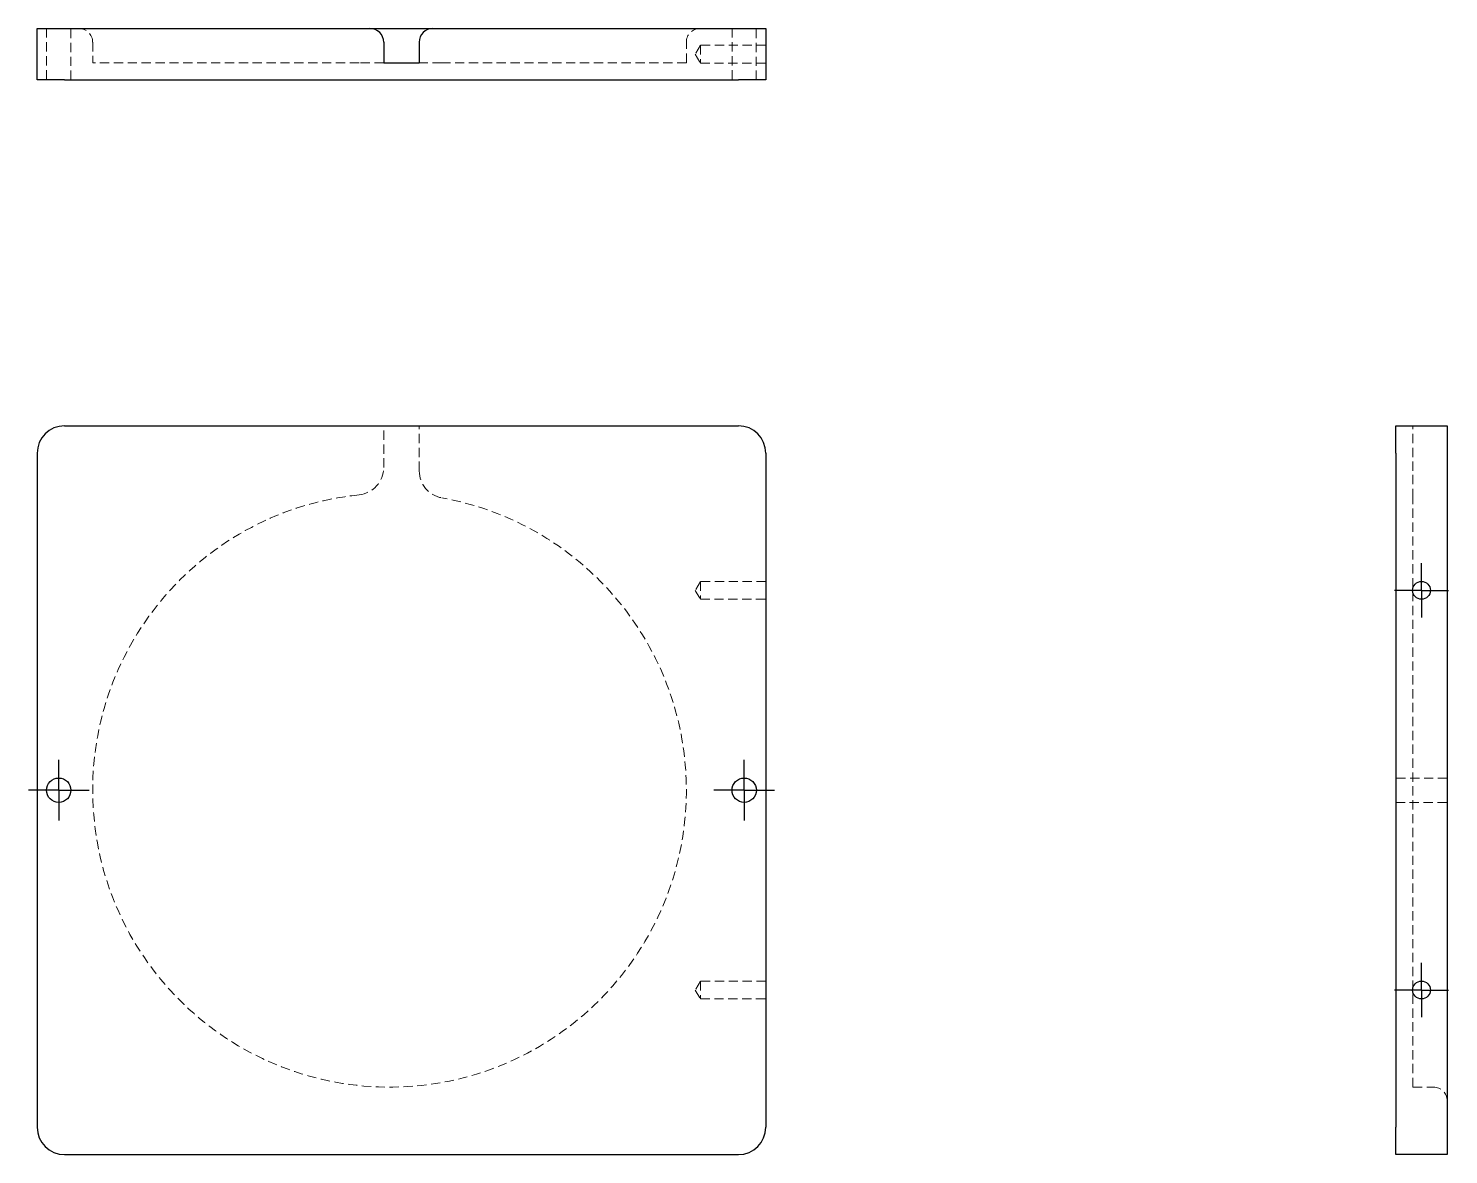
# Model space of a CAD drawing. Header units: millimetres. Extents: x 32 to 227, y 7 to 162.
import ezdxf

# ---------------------------------------------------------------- set-up
doc = ezdxf.new("R2010")
doc.units = ezdxf.units.MM
doc.linetypes.add('HIDDEN', pattern=[1.905, 1.27, -0.635])
doc.layers.add('10', color=7, linetype='Continuous')

# ---------------------------------------------------------------- blocks, each defined once
blk = doc.blocks.new('SW_CENTERMARKSYMBOL_0')
at = {"layer": '10', "color": 0}
for p, q in [((0, 2.5), (0, 4.17)), ((0, 0), (0, 2.5)), ((-2.5, 0), (-4.17, 0)), ((0, 0), (-2.5, 0)), ((0, 0), (0, -2.5)), ((0, 0), (2.5, 0)), ((2.5, 0), (4.17, 0)), ((0, -2.5), (0, -4.17))]:
    blk.add_line(p, q, dxfattribs=at)
blk = doc.blocks.new('SW_CENTERMARKSYMBOL_1')
at = {"layer": '10', "color": 0}
for p, q in [((0, 2.5), (0, 4.17)), ((0, 0), (0, 2.5)), ((-2.5, 0), (-4.17, 0)), ((0, 0), (-2.5, 0)), ((0, 0), (0, -2.5)), ((0, 0), (2.5, 0)), ((2.5, 0), (4.17, 0)), ((0, -2.5), (0, -4.17))]:
    blk.add_line(p, q, dxfattribs=at)
blk = doc.blocks.new('SW_CENTERMARKSYMBOL_2')
at = {"layer": '10', "color": 0}
for p, q in [((0, 2.5), (0, 3.72)), ((0, 0), (0, 2.5)), ((-2.5, 0), (-3.72, 0)), ((0, 0), (-2.5, 0)), ((0, 0), (0, -2.5)), ((0, 0), (2.5, 0)), ((2.5, 0), (3.72, 0)), ((0, -2.5), (0, -3.72))]:
    blk.add_line(p, q, dxfattribs=at)
blk = doc.blocks.new('SW_CENTERMARKSYMBOL_3')
at = {"layer": '10', "color": 0}
for p, q in [((0, 2.5), (0, 3.72)), ((0, 0), (0, 2.5)), ((-2.5, 0), (-3.72, 0)), ((0, 0), (-2.5, 0)), ((0, 0), (0, -2.5)), ((0, 0), (2.5, 0)), ((2.5, 0), (3.72, 0)), ((0, -2.5), (0, -3.72))]:
    blk.add_line(p, q, dxfattribs=at)

msp = doc.modelspace()

# ---------------------------------------------------------------- linework, layer by layer
at = {"color": 7, "linetype": 'Continuous', "lineweight": 25}
for p, q in [((33, 161.53), (36.76, 161.53)), ((33, 154.47), (33, 161.53)), ((36.76, 161.53), (78.68, 161.53)), ((78.68, 161.53), (87.32, 161.53)), ((87.32, 161.53), (129.24, 161.53)), ((129.24, 161.53), (133, 161.53)), ((133, 161.53), (133, 154.47)), ((80.56, 159.65), (80.56, 156.82)), ((85.44, 159.65), (85.44, 156.82)), ((80.56, 156.82), (85.44, 156.82)), ((36.76, 154.47), (33, 154.47)), ((36.76, 154.47), (129.24, 154.47)), ((133, 154.47), (129.24, 154.47)), ((36.76, 107), (129.24, 107)), ((219.47, 103.24), (219.47, 107)), ((219.47, 107), (226.53, 107)), ((226.53, 107), (226.53, 103.24)), ((33, 103.24), (33, 10.76)), ((133, 103.24), (133, 10.76)), ((219.47, 103.24), (219.47, 10.76)), ((226.53, 103.24), (226.53, 10.76)), ((219.47, 7), (219.47, 10.76)), ((226.53, 10.76), (226.53, 7)), ((36.76, 7), (129.24, 7)), ((226.53, 7), (219.47, 7))]:
    msp.add_line(p, q, dxfattribs=at)
at = {"color": 7, "linetype": 'HIDDEN', "lineweight": 18}
for p, q in [((34.3, 161.53), (34.3, 154.47)), ((37.63, 154.47), (37.63, 161.53)), ((128.37, 161.53), (128.37, 154.47)), ((131.7, 154.47), (131.7, 161.53)), ((40.62, 159.65), (40.62, 156.82)), ((122.1, 156.82), (122.1, 159.65)), ((124.04, 159.22), (123.3, 158)), ((123.3, 158), (124.04, 156.78)), ((124.04, 159.22), (124.04, 156.78)), ((133, 159.22), (124.04, 159.22)), ((77.18, 156.82), (40.62, 156.82)), ((80.56, 156.82), (77.18, 156.82)), ((88.54, 156.82), (85.44, 156.82)), ((122.1, 156.82), (88.54, 156.82)), ((124.04, 156.78), (133, 156.78)), ((80.56, 101.27), (80.56, 107)), ((85.44, 100.81), (85.44, 107)), ((221.82, 100.81), (221.82, 107)), ((221.82, 97.1), (221.82, 100.81)), ((221.82, 16.26), (221.82, 97.1)), ((124.04, 85.64), (123.3, 84.42)), ((123.3, 84.42), (124.04, 83.2)), ((124.04, 85.64), (124.04, 83.2)), ((133, 85.64), (124.04, 85.64)), ((124.04, 83.2), (133, 83.2)), ((226.53, 58.67), (219.47, 58.67)), ((219.47, 55.33), (226.53, 55.33)), ((124.04, 30.8), (123.3, 29.58)), ((123.3, 29.58), (124.04, 28.36)), ((124.04, 30.8), (124.04, 28.36)), ((133, 30.8), (124.04, 30.8)), ((124.04, 28.36), (133, 28.36)), ((221.82, 16.26), (224.65, 16.26))]:
    msp.add_line(p, q, dxfattribs=at)
at = {"color": 7, "linetype": 'Continuous', "lineweight": 25}
for centre, radius in [((223, 84.42), 1.22), ((35.96, 57), 1.67), ((130.04, 57), 1.67), ((223, 29.58), 1.22)]:
    msp.add_circle(centre, radius, dxfattribs=at)
at = {"color": 7, "linetype": 'HIDDEN', "lineweight": 18}
for centre, radius, start, end in [((38.73, 159.65), 1.88, 0, 90), ((123.98, 159.65), 1.88, 90, 180), ((76.8, 101.27), 3.76, 275.8793, 0), ((89.2, 100.81), 3.76, 180, 259.8453), ((81.36, 57), 40.74, 95.8793, 79.8453), ((224.65, 14.38), 1.88, 0, 90)]:
    msp.add_arc(centre, radius, start, end, dxfattribs=at)
at = {"color": 7, "linetype": 'Continuous', "lineweight": 25}
for centre, radius, start, end in [((78.68, 159.65), 1.88, 0, 90), ((87.32, 159.65), 1.88, 90, 180), ((36.76, 103.24), 3.76, 90, 180), ((129.24, 103.24), 3.76, 0, 90), ((36.76, 10.76), 3.76, 180, 270), ((129.24, 10.76), 3.76, 270, 0)]:
    msp.add_arc(centre, radius, start, end, dxfattribs=at)

# ---------------------------------------------------------------- block references
at = {"layer": '10'}
for name, p in [('SW_CENTERMARKSYMBOL_3', (223, 84.42)), ('SW_CENTERMARKSYMBOL_0', (35.96, 57)), ('SW_CENTERMARKSYMBOL_1', (130.04, 57)), ('SW_CENTERMARKSYMBOL_2', (223, 29.58))]:
    msp.add_blockref(name, p, dxfattribs=at)

doc.saveas('drawing.dxf')
